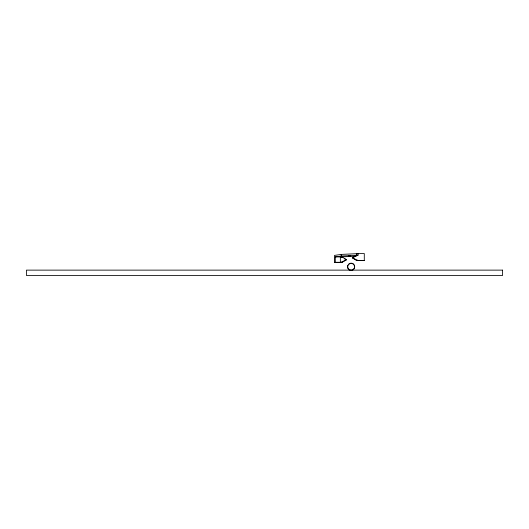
<?xml version="1.0" encoding="UTF-8"?>
<svg xmlns="http://www.w3.org/2000/svg" width="529" height="529" viewBox="0 0 529 529"><rect width="100%" height="100%" fill="white"/><g stroke="black" fill="none" stroke-linecap="round" stroke-linejoin="round"><path stroke-width="0.79" d="M334.526 262.404L342.151 262.344L346.535 259.739L342.144 256.955L335.28 256.909L335.287 262.291L334.526 262.404L334.52 255.401L341.245 254.409L358.457 253.609L356.665 253.596L356.665 255.209L352.281 257.815L356.672 260.599L364.296 260.533L364.289 253.536L356.665 253.596M340.729 262.45L346.535 259.739L344.353 258.741M358.087 253.49L358.087 255.104L352.281 257.815L358.093 260.486L364.296 260.533M335.28 256.909L341.245 256.023L356.817 255.302M356.665 255.209L358.087 255.104M340.722 257.068L342.144 256.955M356.672 260.599L358.093 260.486M355.924 256.221L340.352 256.942L340.359 262.331M335.287 262.291L342.151 262.344M341.245 254.409L341.245 256.023M354.04 265.016A3.518 3.511 17.3 0 1 352.182 270.266M350.37 270.359A3.518 3.511 17.3 0 1 347.956 265.333M348.479 264.579A3.518 3.511 17.3 0 1 351.818 263.495M352.684 263.799A3.518 3.511 17.3 0 1 353.445 264.315M348.386 256.076L350.496 256.082L348.386 256.076M502.55 270.127L26.45 270.127L26.45 275.51L502.55 275.51L502.55 270.127M348.234 268.567A3.518 3.511 17.3 0 0 354.311 268.249A3.518 3.511 17.3 0 0 350.991 263.151A3.518 3.511 17.3 0 0 348.234 268.567"/></g></svg>
